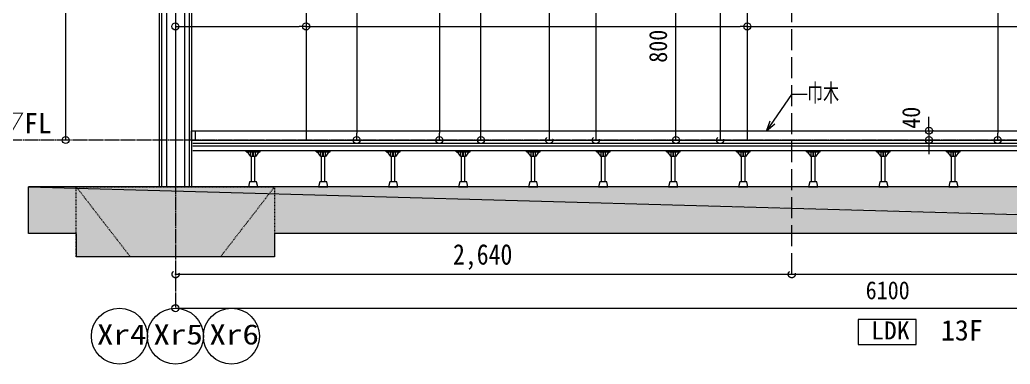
# Model space of a CAD drawing. Units: millimetres at full size, sheet at 1:30. Extents: x -17796 to 21385, y -23279 to 7734.
# Drawn here: x 2724 to 6967, y -17934 to -16458 of the extents above; entities that cross this region are included whole.
import ezdxf
from ezdxf.enums import TextEntityAlignment as Align

# ---------------------------------------------------------------- set-up
doc = ezdxf.new("R2010")
doc.units = ezdxf.units.MM
doc.header["$LTSCALE"] = 30
doc.header["$PDMODE"] = 32
doc.header["$PDSIZE"] = 30
for name, pattern in [('DASHED2', [3, 2, -1]), ('DASHED3', [4, 3, -1]), ('USER7', [0.2, 0.1, -0.1]), ('USER9', [2.3, 2, -0.1, 0.1, -0.1])]:
    doc.linetypes.add(name, pattern=pattern)
for name, color, linetype, lineweight in [('0-8_ﾄﾞｱR1', 6, 'Continuous', 18), ('0-A_RC壁', 21, 'Continuous', 18), ('0-C_0_4P', 4, 'Continuous', 18), ('0-D_破線', 30, 'Continuous', 18), ('0-E_遮音材', 254, 'Continuous', 18), ('0-F_ｶｰﾃﾝﾚｰﾙ', 94, 'Continuous', 18), ('1-0_掃き出しﾏｰｸ', 253, 'USER7', 18), ('1-8_CH表記', 2, 'Continuous', 18), ('1-B_仕上線(間仕切壁', 4, 'USER7', 18), ('1-F_衛生陶器・住設', 2, 'USER9', 18), ('2-2_', 7, 'Continuous', 18), ('2-A_', 6, 'Continuous', 18), ('3-B_仕上線（タイル・', 7, 'Continuous', 18), ('6-6_床スリーブ', 4, 'Continuous', 9), ('7-C_B2', 1, 'Continuous', 18), ('E-8_緑点線', 7, 'DASHED2', 9)]:
    doc.layers.add(name, color=color, linetype=linetype, lineweight=lineweight)
doc.layers.add('7-B_外構\u3000参照', color=4, linetype='Continuous')
doc.styles.add('ＭＳ ゴシック', font='')
doc.styles.get('ＭＳ ゴシック').set_extended_font_data('MS Gothic')

msp = doc.modelspace()

# ---------------------------------------------------------------- linework, layer by layer
at = {"layer": '0-8_ﾄﾞｱR1'}
msp.add_lwpolyline([(6564.49, -17742.6), (6315.9, -17742.6), (6315.9, -17849.27), (6564.49, -17849.27)], close=True, dxfattribs=at)
at = {"layer": '0-A_RC壁'}
msp.add_line((3390.2, -15113.53), (3390.2, -17173.53), dxfattribs=at)
msp.add_line((3390.2, -15113.53), (3390.2, -17173.53), dxfattribs=at)
at = {"layer": '0-C_0_4P'}
for p, q in [((3950.2, -14473.53), (3950.2, -16973.53)), ((5840.2, -14918.53), (5840.2, -16973.53)), ((3321.2, -15113.53), (3321.2, -17173.53)), ((3321.2, -15113.53), (3321.2, -17173.53)), ((3330.7, -15113.53), (3330.7, -17173.53)), ((3330.7, -15113.53), (3330.7, -17173.53)), ((3449.7, -15113.53), (3449.7, -17173.53)), ((3449.7, -15113.53), (3449.7, -17173.53)), ((3459.2, -15113.53), (3459.2, -17173.53)), ((3459.2, -15113.53), (3459.2, -17173.53)), ((3459.2, -16933.53), (7040.2, -16933.53)), ((3459.2, -16973.53), (9421.2, -16973.53))]:
    msp.add_line(p, q, dxfattribs=at)
msp.add_lwpolyline([(3474.2, -16973.53), (3459.2, -16973.53), (3459.2, -16933.53), (3474.2, -16933.53)], close=True, dxfattribs=at)
at = {"layer": '0-D_破線'}
for p, q in [((3351.7, -15113.53), (3351.7, -17173.53)), ((3351.7, -15113.53), (3351.7, -17173.53)), ((3428.7, -15113.53), (3428.7, -17173.53)), ((3428.7, -15113.53), (3428.7, -17173.53))]:
    msp.add_line(p, q, dxfattribs=at)
at = {"layer": '0-E_遮音材'}
for p, q in [((2760.39, -17373.53), (2760.39, -17173.53)), ((3815.2, -17473.53), (2965.2, -17473.53))]:
    msp.add_line(p, q, dxfattribs=at)
msp.add_lwpolyline([(10048.38, -17173.53), (2760.39, -17173.53), (9915.2, -17373.53)], dxfattribs=at)
for points in [[(9915.2, -17373.53), (2760.39, -17373.53), (2760.39, -17173.53)], [(2760.39, -17173.53), (10048.38, -17173.53), (10048.38, -17373.53)], [(9915.2, -17373.53), (2965.2, -17373.53), (2760.39, -17373.53)], [(2965.2, -17373.53), (3815.2, -17473.53), (2965.2, -17473.53)], [(2965.2, -17373.53), (3815.2, -17373.53), (3815.2, -17473.53)], [(9915.2, -17373.53), (3815.2, -17373.53), (2965.2, -17373.53)], [(9915.2, -17373.53), (9065.2, -17373.53), (3815.2, -17373.53)]]:
    msp.add_solid(points, dxfattribs=at)
at = {"layer": '0-F_ｶｰﾃﾝﾚｰﾙ', "color": 7}
msp.add_line((5922.87, -16935.35), (5948.17, -16898.13), dxfattribs=at)
at = {"layer": '0-F_ｶｰﾃﾝﾚｰﾙ'}
msp.add_lwpolyline([(6096.87, -16777.64), (6030.05, -16777.64), (5923.38, -16934.6)], dxfattribs=at)
at = {"layer": '0-F_ｶｰﾃﾝﾚｰﾙ', "color": 7}
msp.add_lwpolyline([(5958.14, -16904.91), (5922.87, -16935.35), (5938.2, -16891.35)], dxfattribs=at)
at = {"layer": '1-0_掃き出しﾏｰｸ', "color": 7, "linetype": 'Continuous'}
for p, q in [((10048.38, -17173.53), (2760.39, -17173.53)), ((2965.2, -17373.53), (2760.39, -17373.53)), ((2965.2, -17373.53), (2965.2, -17473.53)), ((3815.2, -17373.53), (3815.2, -17473.53)), ((9065.2, -17373.53), (3815.2, -17373.53))]:
    msp.add_line(p, q, dxfattribs=at)
at = {"layer": '1-8_CH表記'}
for centre in [(3150.2, -17813.63), (3390.2, -17813.63), (3630.2, -17813.63)]:
    msp.add_circle(centre, 120, dxfattribs=at)
at = {"layer": '1-B_仕上線(間仕切壁'}
for p, q in [((2965.2, -17173.53), (3197.02, -17473.53)), ((3815.2, -17173.53), (3583.38, -17473.53))]:
    msp.add_line(p, q, dxfattribs=at)
msp.add_lwpolyline([(2965.2, -17473.53), (2965.2, -17173.53), (3815.2, -17173.53), (3815.2, -17473.53)], dxfattribs=at)
at = {"layer": '1-F_衛生陶器・住設'}
for p, q in [((3390.2, -13558.08), (3390.2, -17693.63)), ((10048.38, -16973.53), (2530.25, -16973.53))]:
    msp.add_line(p, q, dxfattribs=at)
at = {"layer": '2-2_', "color": 171}
for p, q in [((4167.22, -15143.53), (4167.22, -16943.53)), ((3390.2, -16466.76), (3390.2, -16469.26)), ((3420.2, -16486.76), (3920.2, -16486.76)), ((3950.2, -16466.76), (3950.2, -16469.26)), ((3950.2, -16466.76), (3950.2, -16469.26)), ((3980.2, -16486.76), (5810.2, -16486.76)), ((5840.2, -16466.76), (5840.2, -16469.26)), ((5840.2, -16466.76), (5840.2, -16469.26)), ((5870.2, -16486.76), (7010.2, -16486.76)), ((3835.2, -16973.53), (4184.72, -16973.53))]:
    msp.add_line(p, q, dxfattribs=at)
at = {"layer": '2-2_'}
for p, q in [((3390.2, -16486.76), (3420.2, -16486.76)), ((3950.2, -16486.76), (3920.2, -16486.76)), ((3950.2, -16486.76), (3980.2, -16486.76)), ((5840.2, -16486.76), (5810.2, -16486.76)), ((5840.2, -16486.76), (5870.2, -16486.76)), ((4167.22, -16973.53), (4167.22, -16943.53))]:
    msp.add_line(p, q, dxfattribs=at)
for centre in [(3390.2, -16486.76), (3950.2, -16486.76), (3950.2, -16486.76), (5840.2, -16486.76), (5840.2, -16486.76), (4167.22, -16973.53)]:
    msp.add_circle(centre, 15, dxfattribs=at)
at = {"layer": '2-A_'}
for p, q in [((3465.2, -17018.53), (9415.2, -17018.53)), ((3693.8, -17023.53), (3752.8, -17023.53)), ((3713.8, -17044.53), (3713.8, -17023.53)), ((3715.8, -17152.53), (3715.8, -17044.53)), ((3722.3, -17044.53), (3722.3, -17023.53)), ((3724.3, -17044.53), (3724.3, -17023.53)), ((3730.8, -17152.53), (3730.8, -17044.53)), ((3732.8, -17044.53), (3732.8, -17023.53)), ((3752.8, -17023.53), (3752.8, -17018.53)), ((3993.8, -17023.53), (4052.8, -17023.53)), ((4013.8, -17044.53), (4013.8, -17023.53)), ((4015.8, -17152.53), (4015.8, -17044.53)), ((4022.3, -17044.53), (4022.3, -17023.53)), ((4024.3, -17044.53), (4024.3, -17023.53)), ((4030.8, -17152.53), (4030.8, -17044.53)), ((4032.8, -17044.53), (4032.8, -17023.53)), ((4052.8, -17023.53), (4052.8, -17018.53)), ((4293.8, -17023.53), (4352.8, -17023.53)), ((4313.8, -17044.53), (4313.8, -17023.53)), ((4315.8, -17152.53), (4315.8, -17044.53)), ((4322.3, -17044.53), (4322.3, -17023.53)), ((4324.3, -17044.53), (4324.3, -17023.53)), ((4330.8, -17152.53), (4330.8, -17044.53)), ((4332.8, -17044.53), (4332.8, -17023.53)), ((4352.8, -17023.53), (4352.8, -17018.53)), ((4593.8, -17023.53), (4652.8, -17023.53)), ((4613.8, -17044.53), (4613.8, -17023.53)), ((4615.8, -17152.53), (4615.8, -17044.53)), ((4622.3, -17044.53), (4622.3, -17023.53)), ((4624.3, -17044.53), (4624.3, -17023.53)), ((4630.8, -17152.53), (4630.8, -17044.53)), ((4632.8, -17044.53), (4632.8, -17023.53)), ((4652.8, -17023.53), (4652.8, -17018.53)), ((4893.8, -17023.53), (4952.8, -17023.53)), ((4913.8, -17044.53), (4913.8, -17023.53)), ((4915.8, -17152.53), (4915.8, -17044.53)), ((4922.3, -17044.53), (4922.3, -17023.53)), ((4924.3, -17044.53), (4924.3, -17023.53)), ((4930.8, -17152.53), (4930.8, -17044.53)), ((4932.8, -17044.53), (4932.8, -17023.53)), ((4952.8, -17023.53), (4952.8, -17018.53)), ((5193.8, -17023.53), (5252.8, -17023.53)), ((5213.8, -17044.53), (5213.8, -17023.53)), ((5215.8, -17152.53), (5215.8, -17044.53)), ((5222.3, -17044.53), (5222.3, -17023.53)), ((5224.3, -17044.53), (5224.3, -17023.53)), ((5230.8, -17152.53), (5230.8, -17044.53)), ((5232.8, -17044.53), (5232.8, -17023.53)), ((5252.8, -17023.53), (5252.8, -17018.53)), ((5493.8, -17023.53), (5552.8, -17023.53)), ((5513.8, -17044.53), (5513.8, -17023.53)), ((5515.8, -17152.53), (5515.8, -17044.53)), ((5522.3, -17044.53), (5522.3, -17023.53)), ((5524.3, -17044.53), (5524.3, -17023.53)), ((5530.8, -17152.53), (5530.8, -17044.53)), ((5532.8, -17044.53), (5532.8, -17023.53)), ((5552.8, -17023.53), (5552.8, -17018.53)), ((5793.8, -17023.53), (5852.8, -17023.53)), ((5813.8, -17044.53), (5813.8, -17023.53)), ((5815.8, -17152.53), (5815.8, -17044.53)), ((5822.3, -17044.53), (5822.3, -17023.53)), ((5824.3, -17044.53), (5824.3, -17023.53)), ((5830.8, -17152.53), (5830.8, -17044.53)), ((5832.8, -17044.53), (5832.8, -17023.53)), ((5852.8, -17023.53), (5852.8, -17018.53)), ((6093.8, -17023.53), (6152.8, -17023.53)), ((6113.8, -17044.53), (6113.8, -17023.53)), ((6115.8, -17152.53), (6115.8, -17044.53)), ((6122.3, -17044.53), (6122.3, -17023.53)), ((6124.3, -17044.53), (6124.3, -17023.53)), ((6130.8, -17152.53), (6130.8, -17044.53)), ((6132.8, -17044.53), (6132.8, -17023.53)), ((6152.8, -17023.53), (6152.8, -17018.53)), ((6393.8, -17023.53), (6452.8, -17023.53)), ((6413.8, -17044.53), (6413.8, -17023.53)), ((6415.8, -17152.53), (6415.8, -17044.53)), ((6422.3, -17044.53), (6422.3, -17023.53)), ((6424.3, -17044.53), (6424.3, -17023.53)), ((6430.8, -17152.53), (6430.8, -17044.53)), ((6432.8, -17044.53), (6432.8, -17023.53)), ((6452.8, -17023.53), (6452.8, -17018.53)), ((6693.8, -17023.53), (6752.8, -17023.53)), ((6713.8, -17044.53), (6713.8, -17023.53)), ((6715.8, -17152.53), (6715.8, -17044.53)), ((6722.3, -17044.53), (6722.3, -17023.53)), ((6724.3, -17044.53), (6724.3, -17023.53)), ((6730.8, -17152.53), (6730.8, -17044.53)), ((6732.8, -17044.53), (6732.8, -17023.53)), ((6752.8, -17023.53), (6752.8, -17018.53))]:
    msp.add_line(p, q, dxfattribs=at)
for points in [[(3693.8, -17023.53), (3693.8, -17018.53), (3752.8, -17018.53)], [(3993.8, -17023.53), (3993.8, -17018.53), (4052.8, -17018.53)], [(4293.8, -17023.53), (4293.8, -17018.53), (4352.8, -17018.53)], [(4593.8, -17023.53), (4593.8, -17018.53), (4652.8, -17018.53)], [(4893.8, -17023.53), (4893.8, -17018.53), (4952.8, -17018.53)], [(5193.8, -17023.53), (5193.8, -17018.53), (5252.8, -17018.53)], [(5493.8, -17023.53), (5493.8, -17018.53), (5552.8, -17018.53)], [(5793.8, -17023.53), (5793.8, -17018.53), (5852.8, -17018.53)], [(6093.8, -17023.53), (6093.8, -17018.53), (6152.8, -17018.53)], [(6393.8, -17023.53), (6393.8, -17018.53), (6452.8, -17018.53)], [(6693.8, -17023.53), (6693.8, -17018.53), (6752.8, -17018.53)]]:
    msp.add_lwpolyline(points, dxfattribs=at)
for points in [[(3698.8, -17023.53), (3747.8, -17023.53), (3732.8, -17044.53), (3713.8, -17044.53)], [(3998.8, -17023.53), (4047.8, -17023.53), (4032.8, -17044.53), (4013.8, -17044.53)], [(4298.8, -17023.53), (4347.8, -17023.53), (4332.8, -17044.53), (4313.8, -17044.53)], [(4598.8, -17023.53), (4647.8, -17023.53), (4632.8, -17044.53), (4613.8, -17044.53)], [(4898.8, -17023.53), (4947.8, -17023.53), (4932.8, -17044.53), (4913.8, -17044.53)], [(5198.8, -17023.53), (5247.8, -17023.53), (5232.8, -17044.53), (5213.8, -17044.53)], [(5498.8, -17023.53), (5547.8, -17023.53), (5532.8, -17044.53), (5513.8, -17044.53)], [(5798.8, -17023.53), (5847.8, -17023.53), (5832.8, -17044.53), (5813.8, -17044.53)], [(6098.8, -17023.53), (6147.8, -17023.53), (6132.8, -17044.53), (6113.8, -17044.53)], [(6398.8, -17023.53), (6447.8, -17023.53), (6432.8, -17044.53), (6413.8, -17044.53)], [(6698.8, -17023.53), (6747.8, -17023.53), (6732.8, -17044.53), (6713.8, -17044.53)], [(3703.3, -17173.53), (3743.3, -17173.53), (3738.3, -17152.53), (3708.3, -17152.53)], [(4003.3, -17173.53), (4043.3, -17173.53), (4038.3, -17152.53), (4008.3, -17152.53)], [(4303.3, -17173.53), (4343.3, -17173.53), (4338.3, -17152.53), (4308.3, -17152.53)], [(4603.3, -17173.53), (4643.3, -17173.53), (4638.3, -17152.53), (4608.3, -17152.53)], [(4903.3, -17173.53), (4943.3, -17173.53), (4938.3, -17152.53), (4908.3, -17152.53)], [(5203.3, -17173.53), (5243.3, -17173.53), (5238.3, -17152.53), (5208.3, -17152.53)], [(5503.3, -17173.53), (5543.3, -17173.53), (5538.3, -17152.53), (5508.3, -17152.53)], [(5803.3, -17173.53), (5843.3, -17173.53), (5838.3, -17152.53), (5808.3, -17152.53)], [(6103.3, -17173.53), (6143.3, -17173.53), (6138.3, -17152.53), (6108.3, -17152.53)], [(6403.3, -17173.53), (6443.3, -17173.53), (6438.3, -17152.53), (6408.3, -17152.53)], [(6703.3, -17173.53), (6743.3, -17173.53), (6738.3, -17152.53), (6708.3, -17152.53)]]:
    msp.add_lwpolyline(points, close=True, dxfattribs=at)
at = {"layer": '3-B_仕上線（タイル・', "color": 6}
for p, q in [((2920.32, -16943.53), (2920.32, -13843.53)), ((4521.08, -14503.53), (4521.08, -16943.53)), ((4699.44, -16943.53), (4699.44, -14758.53)), ((6913.51, -15503.53), (6913.51, -16943.53)), ((5534.69, -16943.53), (5534.69, -16203.53)), ((6618.8, -16903.53), (6618.8, -16873.53)), ((6618.8, -16933.53), (6618.8, -16973.53)), ((6638.8, -16933.53), (6636.3, -16933.53)), ((2940.32, -16973.53), (2937.82, -16973.53)), ((4170.67, -16973.53), (4538.58, -16973.53)), ((4719.44, -16973.53), (4716.94, -16973.53)), ((5554.69, -16973.53), (5552.19, -16973.53)), ((6523.45, -16973.53), (6931.01, -16973.53)), ((6618.8, -17003.53), (6618.8, -17033.53)), ((6638.8, -16973.53), (6636.3, -16973.53)), ((3390.2, -17673.63), (3390.2, -17676.13)), ((3420.2, -17693.63), (9460.2, -17693.63))]:
    msp.add_line(p, q, dxfattribs=at)
at = {"layer": '3-B_仕上線（タイル・'}
for p, q in [((6618.8, -16933.53), (6618.8, -16903.53)), ((2920.32, -16973.53), (2920.32, -16943.53)), ((4521.08, -16973.53), (4521.08, -16943.53)), ((4699.44, -16973.53), (4699.44, -16943.53)), ((5534.69, -16973.53), (5534.69, -16943.53)), ((6913.51, -16973.53), (6913.51, -16943.53)), ((6618.8, -16973.53), (6618.8, -17003.53)), ((3390.2, -17693.63), (3420.2, -17693.63))]:
    msp.add_line(p, q, dxfattribs=at)
for centre in [(6618.8, -16933.53), (2920.32, -16973.53), (4521.08, -16973.53), (4699.44, -16973.53), (5534.69, -16973.53), (6618.8, -16973.53), (6913.51, -16973.53), (3390.2, -17693.63)]:
    msp.add_circle(centre, 15, dxfattribs=at)
at = {"layer": '6-6_床スリーブ', "color": 5}
for p, q in [((5191.46, -15058.39), (5191.46, -16973.53)), ((3390.69, -17548.52), (6030.71, -17548.52)), ((6030.71, -17548.52), (9491.19, -17548.52))]:
    msp.add_line(p, q, dxfattribs=at)
at = {"layer": '7-C_B2'}
for p, q in [((3465.2, -16986.53), (9415.2, -16986.53)), ((3465.2, -16998.53), (9415.2, -16998.53))]:
    msp.add_line(p, q, dxfattribs=at)
at = {"layer": 'E-8_緑点線', "color": 5, "linetype": 'Continuous'}
for p, q in [((4992.04, -14728.53), (4992.04, -16973.53)), ((5724.18, -15003.39), (5724.18, -16973.53))]:
    msp.add_line(p, q, dxfattribs=at)
at = {"layer": 'E-8_緑点線', "color": 5, "linetype": 'DASHED3'}
msp.add_line((6030.71, -17548.52), (6030.71, -15003.39), dxfattribs=at)
at = {"layer": 'E-8_緑点線', "color": 5}
for p in [(4992.04, -16973.53), (5191.46, -16973.53), (5724.18, -16973.53), (3390.69, -17548.52), (3391.19, -17548.52), (6030.71, -17548.52)]:
    msp.add_point(p, dxfattribs=at)

# ---------------------------------------------------------------- texts
at = {"layer": '0-8_ﾄﾞｱR1', "style": 'ＭＳ ゴシック', "width": 1.05}
msp.add_text('LDK', height=76.97, dxfattribs=at).set_placement((6370.86, -17850.74), align=Align.BOTTOM_LEFT)
at = {"layer": '0-F_ｶｰﾃﾝﾚｰﾙ', "style": 'ＭＳ ゴシック', "width": 0.65}
msp.add_text('巾木', height=76.98, dxfattribs=at).set_placement((6096.87, -16832.45), align=Align.BOTTOM_LEFT)
at = {"layer": '1-8_CH表記', "style": 'ＭＳ ゴシック', "width": 1.2}
for s, p in [('Xr4', (3054.2, -17875.28)), ('Xr5', (3295.91, -17875.28)), ('Xr6', (3535.91, -17875.28))]:
    msp.add_text(s, height=86.66, dxfattribs=at).set_placement(p, align=Align.BOTTOM_LEFT)
at = {"layer": '3-B_仕上線（タイル・', "color": 9, "style": 'ＭＳ ゴシック', "width": 0.9}
for s, p in [('800', (5519.49, -16642.1)), ('40', (6603.6, -16924.93))]:
    msp.add_text(s, height=76.98, rotation=90, dxfattribs=at).set_placement(p, align=Align.BOTTOM_LEFT)
msp.add_text('6100', height=76.98, dxfattribs=at).set_placement((6347.63, -17678.43), align=Align.BOTTOM_LEFT)
at = {"layer": '7-B_外構\u3000参照', "style": 'ＭＳ ゴシック'}
msp.add_text('▽FL', height=86.59, dxfattribs=at).set_placement((2624.3, -16970.34), align=Align.BOTTOM_LEFT)
at = {"layer": 'E-8_緑点線', "color": 5, "style": 'ＭＳ ゴシック', "width": 0.85}
msp.add_text('2,640', height=87.98, dxfattribs=at).set_placement((4579.45, -17533.52), align=Align.BOTTOM_LEFT)
at = {"layer": 'E-8_緑点線', "style": 'ＭＳ ゴシック'}
msp.add_text('13F', height=87.98, dxfattribs=at).set_placement((6669.77, -17858.54), align=Align.BOTTOM_LEFT)

doc.saveas('drawing.dxf')
